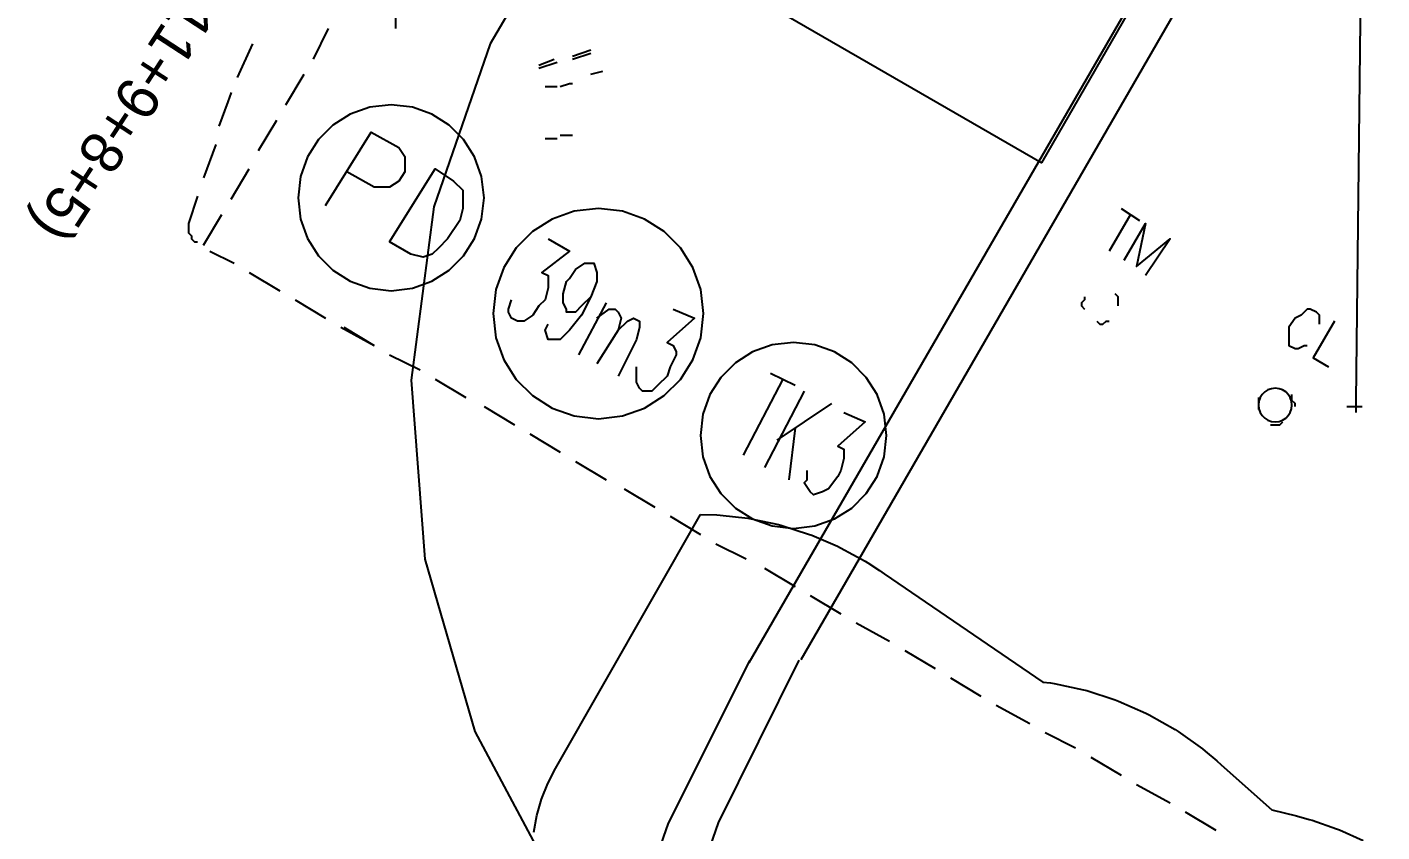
# Model space of a CAD drawing. Header units: metres. Extents: x 1 to 213, y 1 to 147.
# Drawn here: x 105.005 to 109.709, y 51.037 to 53.832 of the extents above; entities that cross this region are included whole.
import ezdxf

# ---------------------------------------------------------------- set-up
doc = ezdxf.new("R2010")
doc.units = ezdxf.units.M
doc.linetypes.add('DASHED', pattern=[1.524, 1.27, -0.254])
for name, color, linetype in [('00-BASE-ARQUITECTURA', 8, 'Continuous'), ('00-BASE-TEXTO', 8, 'Continuous'), ('PJ-PROTEGIDO', 30, 'DASHED')]:
    doc.layers.add(name, color=color, linetype=linetype)

msp = doc.modelspace()

# ---------------------------------------------------------------- linework, layer by layer
at = {"layer": '00-BASE-ARQUITECTURA'}
for points in [[(107.5125, 51.6255), (115.3124, 65.1192)], [(107.6924, 51.6361), (115.4712, 65.1086)], [(109.6609, 56.2821), (109.6186, 52.5356)], [(108.3678, 55.3589), (107.8019, 55.0975), (107.3144, 54.7354), (106.9148, 54.289), (106.6126, 53.7744), (106.4174, 53.208), (106.3386, 52.6059), (106.3859, 51.9843), (106.5599, 51.3858), (106.8451, 50.8497), (107.2268, 50.3879), (107.6905, 50.0122), (108.2214, 49.7346), (108.805, 49.5668), (109.4266, 49.5207), (110.0444, 49.6033), (110.6171, 49.8052), (111.1308, 50.1137), (111.5715, 50.5161), (111.9253, 50.9996), (112.1784, 51.5516), (112.3168, 52.1593)], [(106.2848, 53.8691), (106.2848, 53.8268)], [(106.2848, 53.8691), (106.2848, 53.8268)], [(105.9991, 53.721), (106.052, 53.8268)], [(105.9991, 53.721), (106.052, 53.8268)], [(105.9991, 53.721), (106.052, 53.8268)], [(105.9991, 53.721), (106.052, 53.8268)], [(105.7874, 53.7739), (105.7345, 53.6575)], [(105.7874, 53.7739), (105.7345, 53.6575)], [(105.7874, 53.7739), (105.7345, 53.6575)], [(105.7874, 53.7739), (105.7345, 53.6575)], [(106.7823, 53.6998), (106.8352, 53.721)], [(106.7823, 53.6998), (106.8352, 53.721)], [(106.7823, 53.6998), (106.8352, 53.721)], [(106.7823, 53.6998), (106.8352, 53.721)], [(106.7823, 53.6892), (106.8457, 53.7104)], [(106.7823, 53.6892), (106.8457, 53.7104)], [(106.7823, 53.6892), (106.8457, 53.7104)], [(106.7823, 53.6892), (106.8457, 53.7104)], [(106.8987, 53.7316), (106.9622, 53.7527)], [(106.8987, 53.7316), (106.9622, 53.7527)], [(106.8987, 53.7316), (106.9622, 53.7527)], [(106.8987, 53.7316), (106.9622, 53.7527)], [(106.8987, 53.721), (106.9622, 53.7421)], [(106.8987, 53.721), (106.9622, 53.7421)], [(106.8987, 53.721), (106.9622, 53.7421)], [(106.8987, 53.721), (106.9622, 53.7421)], [(105.9038, 53.5622), (105.9673, 53.6681)], [(105.9038, 53.5622), (105.9673, 53.6681)], [(105.9038, 53.5622), (105.9673, 53.6681)], [(105.9038, 53.5622), (105.9673, 53.6681)], [(106.9622, 53.6681), (107.0045, 53.6786)], [(106.9622, 53.6681), (107.0045, 53.6786)], [(106.9622, 53.6681), (107.0045, 53.6786)], [(106.9622, 53.6681), (107.0045, 53.6786)], [(106.8034, 53.6257), (106.814, 53.6257), (106.8457, 53.6257)], [(106.8034, 53.6257), (106.814, 53.6257), (106.8457, 53.6257)], [(106.8034, 53.6257), (106.814, 53.6257), (106.8457, 53.6257)], [(106.8034, 53.6257), (106.814, 53.6257), (106.8457, 53.6257)], [(106.8563, 53.6257), (106.8881, 53.6363), (106.8987, 53.6363)], [(106.8563, 53.6257), (106.8881, 53.6363), (106.8987, 53.6363)], [(106.8563, 53.6257), (106.8881, 53.6363), (106.8987, 53.6363)], [(106.8563, 53.6257), (106.8881, 53.6363), (106.8987, 53.6363)], [(105.7133, 53.6046), (105.7028, 53.5728), (105.671, 53.4881)], [(105.7133, 53.6046), (105.7028, 53.5728), (105.671, 53.4881)], [(105.7133, 53.6046), (105.7028, 53.5728), (105.671, 53.4881)], [(105.7133, 53.6046), (105.7028, 53.5728), (105.671, 53.4881)], [(106.5917, 53.2394), (106.5832, 53.3134), (106.5589, 53.3814), (106.5208, 53.4413), (106.4709, 53.4913), (106.4109, 53.5294), (106.343, 53.5537), (106.269, 53.5622), (106.195, 53.5537), (106.127, 53.5294), (106.0671, 53.4913), (106.0171, 53.4413), (105.979, 53.3814), (105.9547, 53.3134), (105.9462, 53.2394), (105.9547, 53.1654), (105.979, 53.0975), (106.0171, 53.0375), (106.0671, 52.9876), (106.127, 52.9494), (106.195, 52.9252), (106.269, 52.9166), (106.343, 52.9252), (106.4109, 52.9494), (106.4709, 52.9876), (106.5208, 53.0375), (106.5589, 53.0975), (106.5832, 53.1654), (106.5917, 53.2394)], [(106.5917, 53.2394), (106.5832, 53.3134), (106.5589, 53.3814), (106.5208, 53.4413), (106.4709, 53.4913), (106.4109, 53.5294), (106.343, 53.5537), (106.269, 53.5622), (106.195, 53.5537), (106.127, 53.5294), (106.0671, 53.4913), (106.0171, 53.4413), (105.979, 53.3814), (105.9547, 53.3134), (105.9462, 53.2394), (105.9547, 53.1654), (105.979, 53.0975), (106.0171, 53.0375), (106.0671, 52.9876), (106.127, 52.9494), (106.195, 52.9252), (106.269, 52.9166), (106.343, 52.9252), (106.4109, 52.9494), (106.4709, 52.9876), (106.5208, 53.0375), (106.5589, 53.0975), (106.5832, 53.1654), (106.5917, 53.2394)], [(105.8086, 53.4035), (105.8721, 53.5093)], [(105.8086, 53.4035), (105.8721, 53.5093)], [(105.8086, 53.4035), (105.8721, 53.5093)], [(105.8086, 53.4035), (105.8721, 53.5093)], [(106.0414, 53.213), (106.2002, 53.467), (106.2954, 53.4141), (106.3166, 53.3823), (106.3166, 53.3611), (106.3166, 53.3294), (106.2954, 53.2976), (106.2637, 53.2765), (106.2531, 53.2765), (106.2108, 53.2765), (106.1155, 53.3294)], [(106.0414, 53.213), (106.2002, 53.467), (106.2954, 53.4141), (106.3166, 53.3823), (106.3166, 53.3611), (106.3166, 53.3294), (106.2954, 53.2976), (106.2637, 53.2765), (106.2531, 53.2765), (106.2108, 53.2765), (106.1155, 53.3294)], [(106.8034, 53.4458), (106.8246, 53.4458), (106.8457, 53.4458)], [(106.8034, 53.4458), (106.8246, 53.4458), (106.8457, 53.4458)], [(106.8034, 53.4458), (106.8246, 53.4458), (106.8457, 53.4458)], [(106.8034, 53.4458), (106.8246, 53.4458), (106.8457, 53.4458)], [(106.8563, 53.4564), (106.8987, 53.4564)], [(106.8563, 53.4564), (106.8987, 53.4564)], [(106.8563, 53.4564), (106.8987, 53.4564)], [(106.8563, 53.4564), (106.8987, 53.4564)], [(105.6604, 53.4246), (105.6181, 53.3082)], [(105.6604, 53.4246), (105.6181, 53.3082)], [(105.6604, 53.4246), (105.6181, 53.3082)], [(105.6604, 53.4246), (105.6181, 53.3082)], [(105.7133, 53.2341), (105.7768, 53.34)], [(105.7133, 53.2341), (105.7768, 53.34)], [(105.7133, 53.2341), (105.7768, 53.34)], [(105.7133, 53.2341), (105.7768, 53.34)], [(106.2637, 53.086), (106.4224, 53.34), (106.4859, 53.2976), (106.5177, 53.2659), (106.5177, 53.2341), (106.5177, 53.2024), (106.5071, 53.1601), (106.4648, 53.0966), (106.433, 53.0648), (106.4118, 53.0436), (106.3801, 53.0331), (106.3377, 53.0436), (106.2637, 53.086)], [(106.2637, 53.086), (106.4224, 53.34), (106.4859, 53.2976), (106.5177, 53.2659), (106.5177, 53.2341), (106.5177, 53.2024), (106.5071, 53.1601), (106.4648, 53.0966), (106.433, 53.0648), (106.4118, 53.0436), (106.3801, 53.0331), (106.3377, 53.0436), (106.2637, 53.086)], [(105.5969, 53.2447), (105.5652, 53.1495)], [(105.5969, 53.2447), (105.5652, 53.1495)], [(105.5969, 53.2447), (105.5652, 53.1495)], [(105.5969, 53.2447), (105.5652, 53.1495)], [(107.3538, 52.8373), (107.3441, 52.921), (107.3166, 52.9978), (107.2735, 53.0656), (107.217, 53.1222), (107.1492, 53.1653), (107.0723, 53.1927), (106.9886, 53.2024), (106.9049, 53.1927), (106.8281, 53.1653), (106.7603, 53.1222), (106.7037, 53.0656), (106.6606, 52.9978), (106.6331, 52.921), (106.6235, 52.8373), (106.6331, 52.7535), (106.6606, 52.6767), (106.7037, 52.6089), (106.7603, 52.5524), (106.8281, 52.5092), (106.9049, 52.4818), (106.9886, 52.4721), (107.0723, 52.4818), (107.1492, 52.5092), (107.217, 52.5524), (107.2735, 52.6089), (107.3166, 52.6767), (107.3441, 52.7535), (107.3538, 52.8373)], [(107.3538, 52.8373), (107.3441, 52.921), (107.3166, 52.9978), (107.2735, 53.0656), (107.217, 53.1222), (107.1492, 53.1653), (107.0723, 53.1927), (106.9886, 53.2024), (106.9049, 53.1927), (106.8281, 53.1653), (106.7603, 53.1222), (106.7037, 53.0656), (106.6606, 52.9978), (106.6331, 52.921), (106.6235, 52.8373), (106.6331, 52.7535), (106.6606, 52.6767), (106.7037, 52.6089), (106.7603, 52.5524), (106.8281, 52.5092), (106.9049, 52.4818), (106.9886, 52.4721), (107.0723, 52.4818), (107.1492, 52.5092), (107.217, 52.5524), (107.2735, 52.6089), (107.3166, 52.6767), (107.3441, 52.7535), (107.3538, 52.8373)], [(108.8037, 53.2024), (108.8672, 53.1601)], [(108.8037, 53.2024), (108.8672, 53.1601)], [(105.5652, 53.1495), (105.5652, 53.1389), (105.5652, 53.1283), (105.5652, 53.1177), (105.5758, 53.1071), (105.5758, 53.0966), (105.5863, 53.086), (105.5969, 53.086)], [(105.5652, 53.1495), (105.5652, 53.1389), (105.5652, 53.1283), (105.5652, 53.1177), (105.5758, 53.1071), (105.5758, 53.0966), (105.5863, 53.086), (105.5969, 53.086)], [(105.5652, 53.1495), (105.5652, 53.1389), (105.5652, 53.1283), (105.5652, 53.1177), (105.5758, 53.1071), (105.5758, 53.0966), (105.5863, 53.086), (105.5969, 53.086)], [(105.5652, 53.1495), (105.5652, 53.1389), (105.5652, 53.1283), (105.5652, 53.1177), (105.5758, 53.1071), (105.5758, 53.0966), (105.5863, 53.086), (105.5969, 53.086)], [(105.6181, 53.0754), (105.6816, 53.1812)], [(105.6181, 53.0754), (105.6816, 53.1812)], [(105.6181, 53.0754), (105.6816, 53.1812)], [(105.6181, 53.0754), (105.6816, 53.1812)], [(108.8354, 53.1812), (108.7613, 53.0542)], [(108.8354, 53.1812), (108.7613, 53.0542)], [(108.8143, 53.0225), (108.8883, 53.1495), (108.8566, 53.0013), (108.973, 53.0966), (108.8883, 52.9696)], [(108.8143, 53.0225), (108.8883, 53.1495), (108.8566, 53.0013), (108.973, 53.0966), (108.8883, 52.9696)], [(105.6393, 53.0542), (105.7239, 53.0119)], [(105.6393, 53.0542), (105.7239, 53.0119)], [(105.6393, 53.0542), (105.7239, 53.0119)], [(105.6393, 53.0542), (105.7239, 53.0119)], [(106.814, 53.0966), (106.8881, 53.0542), (106.7928, 52.9801), (106.814, 52.9696), (106.814, 52.9484), (106.814, 52.9272), (106.8034, 52.8849), (106.7823, 52.8637), (106.7611, 52.832), (106.7293, 52.8108), (106.7082, 52.8108), (106.687, 52.8214), (106.6764, 52.8426), (106.6764, 52.8531), (106.687, 52.8849)], [(106.814, 53.0966), (106.8881, 53.0542), (106.7928, 52.9801), (106.814, 52.9696), (106.814, 52.9484), (106.814, 52.9272), (106.8034, 52.8849), (106.7823, 52.8637), (106.7611, 52.832), (106.7293, 52.8108), (106.7082, 52.8108), (106.687, 52.8214), (106.6764, 52.8426), (106.6764, 52.8531), (106.687, 52.8849)], [(106.9622, 52.8955), (106.9304, 52.8637), (106.9093, 52.8426), (106.8775, 52.8426), (106.8775, 52.8531), (106.8669, 52.8743), (106.8669, 52.9061), (106.8775, 52.9484), (106.8881, 52.959), (106.9093, 52.9907), (106.941, 53.0119), (106.9622, 53.0119), (106.9728, 53.0119), (106.9833, 52.9801), (106.9833, 52.9484), (106.9622, 52.8955), (106.9304, 52.832), (106.8881, 52.7791), (106.8563, 52.7473), (106.8246, 52.7473), (106.814, 52.7473), (106.8034, 52.7791), (106.814, 52.8002)], [(106.9622, 52.8955), (106.9304, 52.8637), (106.9093, 52.8426), (106.8775, 52.8426), (106.8775, 52.8531), (106.8669, 52.8743), (106.8669, 52.9061), (106.8775, 52.9484), (106.8881, 52.959), (106.9093, 52.9907), (106.941, 53.0119), (106.9622, 53.0119), (106.9728, 53.0119), (106.9833, 52.9801), (106.9833, 52.9484), (106.9622, 52.8955), (106.9304, 52.832), (106.8881, 52.7791), (106.8563, 52.7473), (106.8246, 52.7473), (106.814, 52.7473), (106.8034, 52.7791), (106.814, 52.8002)], [(105.7768, 52.9801), (105.8827, 52.9166)], [(105.7768, 52.9801), (105.8827, 52.9166)], [(105.7768, 52.9801), (105.8827, 52.9166)], [(105.7768, 52.9801), (105.8827, 52.9166)], [(105.9356, 52.8849), (106.0414, 52.8214)], [(105.9356, 52.8849), (106.0414, 52.8214)], [(105.9356, 52.8849), (106.0414, 52.8214)], [(105.9356, 52.8849), (106.0414, 52.8214)], [(107.0151, 52.8743), (106.9198, 52.6944)], [(107.0151, 52.8743), (106.9198, 52.6944)], [(108.6767, 52.8955), (108.6767, 52.8849), (108.6661, 52.8743), (108.6661, 52.8637), (108.6767, 52.8531)], [(108.6767, 52.8955), (108.6767, 52.8849), (108.6661, 52.8743), (108.6661, 52.8637), (108.6767, 52.8531)], [(108.6767, 52.8955), (108.6767, 52.8849), (108.6661, 52.8743), (108.6661, 52.8637), (108.6767, 52.8531)], [(108.6767, 52.8955), (108.6767, 52.8849), (108.6661, 52.8743), (108.6661, 52.8637), (108.6767, 52.8531)], [(108.7931, 52.8637), (108.7931, 52.8743), (108.7931, 52.8955), (108.7825, 52.9061)], [(108.7931, 52.8637), (108.7931, 52.8743), (108.7931, 52.8955), (108.7825, 52.9061)], [(108.7931, 52.8637), (108.7931, 52.8743), (108.7931, 52.8955), (108.7825, 52.9061)], [(108.7931, 52.8637), (108.7931, 52.8743), (108.7931, 52.8955), (108.7825, 52.9061)], [(106.9833, 52.8214), (107.0257, 52.8531), (107.0468, 52.8531), (107.0574, 52.8426), (107.068, 52.8214), (107.0574, 52.7791), (106.9833, 52.6626)], [(106.9833, 52.8214), (107.0257, 52.8531), (107.0468, 52.8531), (107.0574, 52.8426), (107.068, 52.8214), (107.0574, 52.7791), (106.9833, 52.6626)], [(107.0574, 52.7791), (107.0892, 52.8108), (107.1103, 52.8214), (107.1315, 52.8108), (107.1315, 52.7896), (107.1209, 52.7473), (107.0574, 52.6203)], [(107.0574, 52.7791), (107.0892, 52.8108), (107.1103, 52.8214), (107.1315, 52.8108), (107.1315, 52.7896), (107.1209, 52.7473), (107.0574, 52.6203)], [(107.2479, 52.8531), (107.322, 52.8214), (107.2268, 52.7367), (107.2479, 52.7261), (107.2585, 52.705), (107.2585, 52.6944), (107.2373, 52.6521), (107.2268, 52.6203), (107.195, 52.5886), (107.1738, 52.5674), (107.1421, 52.5674), (107.1315, 52.578), (107.1209, 52.5991), (107.1209, 52.6203), (107.1209, 52.6521)], [(107.2479, 52.8531), (107.322, 52.8214), (107.2268, 52.7367), (107.2479, 52.7261), (107.2585, 52.705), (107.2585, 52.6944), (107.2373, 52.6521), (107.2268, 52.6203), (107.195, 52.5886), (107.1738, 52.5674), (107.1421, 52.5674), (107.1315, 52.578), (107.1209, 52.5991), (107.1209, 52.6203), (107.1209, 52.6521)], [(109.4916, 52.8002), (109.4916, 52.8108), (109.4916, 52.832), (109.481, 52.8426), (109.4598, 52.8531), (109.4493, 52.8531), (109.4387, 52.8426), (109.4281, 52.832), (109.4069, 52.8214), (109.3858, 52.7896), (109.3858, 52.7685), (109.3858, 52.7579), (109.3858, 52.7367), (109.3858, 52.7261), (109.4069, 52.7156), (109.4175, 52.7156), (109.4387, 52.7261), (109.4493, 52.7261)], [(109.4916, 52.8002), (109.4916, 52.8108), (109.4916, 52.832), (109.481, 52.8426), (109.4598, 52.8531), (109.4493, 52.8531), (109.4387, 52.8426), (109.4281, 52.832), (109.4069, 52.8214), (109.3858, 52.7896), (109.3858, 52.7685), (109.3858, 52.7579), (109.3858, 52.7367), (109.3858, 52.7261), (109.4069, 52.7156), (109.4175, 52.7156), (109.4387, 52.7261), (109.4493, 52.7261)], [(106.0943, 52.7896), (106.2108, 52.7261)], [(106.0943, 52.7896), (106.2108, 52.7261)], [(106.1049, 52.7896), (106.2108, 52.7261)], [(106.1049, 52.7896), (106.2108, 52.7261)], [(108.719, 52.8108), (108.7296, 52.8002), (108.7402, 52.8002), (108.7508, 52.8108), (108.7613, 52.8108)], [(108.719, 52.8108), (108.7296, 52.8002), (108.7402, 52.8002), (108.7508, 52.8108), (108.7613, 52.8108)], [(108.719, 52.8108), (108.7296, 52.8002), (108.7402, 52.8002), (108.7508, 52.8108), (108.7613, 52.8108)], [(108.719, 52.8108), (108.7296, 52.8002), (108.7402, 52.8002), (108.7508, 52.8108), (108.7613, 52.8108)], [(109.5445, 52.8108), (109.4704, 52.6838), (109.5233, 52.6521)], [(109.5445, 52.8108), (109.4704, 52.6838), (109.5233, 52.6521)], [(107.9888, 52.4139), (107.9802, 52.4879), (107.9559, 52.5559), (107.9178, 52.6158), (107.8679, 52.6658), (107.8079, 52.7039), (107.74, 52.7282), (107.666, 52.7367), (107.5919, 52.7282), (107.524, 52.7039), (107.4641, 52.6658), (107.4141, 52.6158), (107.376, 52.5559), (107.3517, 52.4879), (107.3432, 52.4139), (107.3517, 52.3399), (107.376, 52.272), (107.4141, 52.212), (107.4641, 52.1621), (107.524, 52.124), (107.5919, 52.0997), (107.666, 52.0911), (107.74, 52.0997), (107.8079, 52.124), (107.8679, 52.1621), (107.9178, 52.212), (107.9559, 52.272), (107.9802, 52.3399), (107.9888, 52.4139)], [(107.9888, 52.4139), (107.9802, 52.4879), (107.9559, 52.5559), (107.9178, 52.6158), (107.8679, 52.6658), (107.8079, 52.7039), (107.74, 52.7282), (107.666, 52.7367), (107.5919, 52.7282), (107.524, 52.7039), (107.4641, 52.6658), (107.4141, 52.6158), (107.376, 52.5559), (107.3517, 52.4879), (107.3432, 52.4139), (107.3517, 52.3399), (107.376, 52.272), (107.4141, 52.212), (107.4641, 52.1621), (107.524, 52.124), (107.5919, 52.0997), (107.666, 52.0911), (107.74, 52.0997), (107.8079, 52.124), (107.8679, 52.1621), (107.9178, 52.212), (107.9559, 52.272), (107.9802, 52.3399), (107.9888, 52.4139)], [(106.2637, 52.6944), (106.3695, 52.6415)], [(106.2637, 52.6944), (106.3695, 52.6415)], [(106.2637, 52.6944), (106.3695, 52.6415)], [(106.2637, 52.6944), (106.3695, 52.6415)], [(107.5866, 52.6309), (107.6712, 52.5886)], [(107.5866, 52.6309), (107.6712, 52.5886)], [(106.4224, 52.6097), (106.5283, 52.5462)], [(106.4224, 52.6097), (106.5283, 52.5462)], [(106.4224, 52.6097), (106.5283, 52.5462)], [(106.4224, 52.6097), (106.5283, 52.5462)], [(107.6289, 52.6097), (107.4913, 52.3451)], [(107.6289, 52.6097), (107.4913, 52.3451)], [(107.703, 52.5674), (107.5654, 52.3028)], [(107.703, 52.5674), (107.5654, 52.3028)], [(109.3963, 52.5198), (109.3948, 52.5331), (109.3904, 52.5454), (109.3835, 52.5562), (109.3745, 52.5652), (109.3637, 52.5721), (109.3515, 52.5764), (109.3381, 52.578), (109.3248, 52.5764), (109.3125, 52.5721), (109.3017, 52.5652), (109.2927, 52.5562), (109.2858, 52.5454), (109.2815, 52.5331), (109.2799, 52.5198), (109.2815, 52.5064), (109.2858, 52.4942), (109.2927, 52.4834), (109.3017, 52.4743), (109.3125, 52.4675), (109.3248, 52.4631), (109.3381, 52.4616), (109.3515, 52.4631), (109.3637, 52.4675), (109.3745, 52.4743), (109.3835, 52.4834), (109.3904, 52.4942), (109.3948, 52.5064), (109.3963, 52.5198)], [(109.3963, 52.5198), (109.3948, 52.5331), (109.3904, 52.5454), (109.3835, 52.5562), (109.3745, 52.5652), (109.3637, 52.5721), (109.3515, 52.5764), (109.3381, 52.578), (109.3248, 52.5764), (109.3125, 52.5721), (109.3017, 52.5652), (109.2927, 52.5562), (109.2858, 52.5454), (109.2815, 52.5331), (109.2799, 52.5198), (109.2815, 52.5064), (109.2858, 52.4942), (109.2927, 52.4834), (109.3017, 52.4743), (109.3125, 52.4675), (109.3248, 52.4631), (109.3381, 52.4616), (109.3515, 52.4631), (109.3637, 52.4675), (109.3745, 52.4743), (109.3835, 52.4834), (109.3904, 52.4942), (109.3948, 52.5064), (109.3963, 52.5198)], [(109.2799, 52.5462), (109.2799, 52.5356), (109.2799, 52.5251), (109.2799, 52.5145), (109.2799, 52.5039)], [(109.2799, 52.5462), (109.2799, 52.5356), (109.2799, 52.5251), (109.2799, 52.5145), (109.2799, 52.5039)], [(109.2799, 52.5462), (109.2799, 52.5356), (109.2799, 52.5251), (109.2799, 52.5145), (109.2799, 52.5039)], [(109.2799, 52.5462), (109.2799, 52.5356), (109.2799, 52.5251), (109.2799, 52.5145), (109.2799, 52.5039)], [(109.4069, 52.5145), (109.4069, 52.5251), (109.3963, 52.5356), (109.3963, 52.5462), (109.3963, 52.5568)], [(109.4069, 52.5145), (109.4069, 52.5251), (109.3963, 52.5356), (109.3963, 52.5462), (109.3963, 52.5568)], [(109.4069, 52.5145), (109.4069, 52.5251), (109.3963, 52.5356), (109.3963, 52.5462), (109.3963, 52.5568)], [(109.4069, 52.5145), (109.4069, 52.5251), (109.3963, 52.5356), (109.3963, 52.5462), (109.3963, 52.5568)], [(109.6186, 52.5356), (109.6186, 52.4933)], [(106.5917, 52.5145), (106.6976, 52.451)], [(106.5917, 52.5145), (106.6976, 52.451)], [(106.5917, 52.5145), (106.6976, 52.451)], [(106.5917, 52.5145), (106.6976, 52.451)], [(107.7983, 52.5251), (107.6078, 52.3981)], [(107.7983, 52.5251), (107.6078, 52.3981)], [(107.8406, 52.4933), (107.9147, 52.4616), (107.8194, 52.3769), (107.8406, 52.3663), (107.8406, 52.3451), (107.8406, 52.3346), (107.83, 52.2922), (107.8194, 52.2711), (107.7877, 52.2287), (107.7665, 52.2181), (107.7348, 52.2076), (107.7242, 52.2181), (107.703, 52.2499), (107.7136, 52.2605), (107.7136, 52.2922)], [(107.8406, 52.4933), (107.9147, 52.4616), (107.8194, 52.3769), (107.8406, 52.3663), (107.8406, 52.3451), (107.8406, 52.3346), (107.83, 52.2922), (107.8194, 52.2711), (107.7877, 52.2287), (107.7665, 52.2181), (107.7348, 52.2076), (107.7242, 52.2181), (107.703, 52.2499), (107.7136, 52.2605), (107.7136, 52.2922)], [(109.5868, 52.5145), (109.6398, 52.5145)], [(107.6712, 52.4404), (107.6501, 52.2605)], [(107.6712, 52.4404), (107.6501, 52.2605)], [(109.3223, 52.451), (109.3328, 52.451), (109.3434, 52.451), (109.354, 52.451), (109.3646, 52.4616)], [(109.3223, 52.451), (109.3328, 52.451), (109.3434, 52.451), (109.354, 52.451), (109.3646, 52.4616)], [(109.3223, 52.451), (109.3328, 52.451), (109.3434, 52.451), (109.354, 52.451), (109.3646, 52.4616)], [(109.3223, 52.451), (109.3328, 52.451), (109.3434, 52.451), (109.354, 52.451), (109.3646, 52.4616)], [(106.7505, 52.4192), (106.8563, 52.3557)], [(106.7505, 52.4192), (106.8563, 52.3557)], [(106.7505, 52.4192), (106.8563, 52.3557)], [(106.7505, 52.4192), (106.8563, 52.3557)], [(106.9093, 52.324), (107.0151, 52.2605)], [(106.9093, 52.324), (107.0151, 52.2605)], [(106.9093, 52.324), (107.0151, 52.2605)], [(106.9093, 52.324), (107.0151, 52.2605)], [(107.0786, 52.2287), (107.1844, 52.1652)], [(107.0786, 52.2287), (107.1844, 52.1652)], [(107.0786, 52.2287), (107.1844, 52.1652)], [(107.0786, 52.2287), (107.1844, 52.1652)], [(107.2373, 52.1335), (107.3432, 52.07)], [(107.2373, 52.1335), (107.3432, 52.07)], [(107.2373, 52.1335), (107.3432, 52.07)], [(107.2373, 52.1335), (107.3432, 52.07)], [(107.3961, 52.0382), (107.5019, 51.9853)], [(107.3961, 52.0382), (107.5019, 51.9853)], [(107.3961, 52.0382), (107.5019, 51.9853)], [(107.3961, 52.0382), (107.5019, 51.9853)], [(107.5654, 51.9536), (107.6712, 51.8901)], [(107.5654, 51.9536), (107.6712, 51.8901)], [(107.5654, 51.9536), (107.6712, 51.8901)], [(107.5654, 51.9536), (107.6712, 51.8901)], [(107.7242, 51.8583), (107.83, 51.7948)], [(107.7242, 51.8583), (107.83, 51.7948)], [(107.7242, 51.8583), (107.83, 51.7948)], [(107.7242, 51.8583), (107.83, 51.7948)], [(107.8829, 51.7631), (107.9993, 51.6996)], [(107.8829, 51.7631), (107.9993, 51.6996)], [(107.8829, 51.7631), (107.9993, 51.6996)], [(107.8829, 51.7631), (107.9993, 51.6996)], [(108.0523, 51.6678), (108.1581, 51.6043)], [(108.0523, 51.6678), (108.1581, 51.6043)], [(108.0523, 51.6678), (108.1581, 51.6043)], [(108.0523, 51.6678), (108.1581, 51.6043)], [(107.5128, 51.6316), (107.2306, 51.0675), (107.0251, 50.4779), (106.8969, 49.8706), (106.8465, 49.253), (106.8747, 48.6329), (106.982, 48.0179), (107.169, 47.4155)], [(107.685, 51.6333), (107.4049, 51.0689), (107.1998, 50.4797), (107.0701, 49.8729), (107.0166, 49.2559), (107.0398, 48.6359), (107.1405, 48.0202), (107.3191, 47.416)], [(108.211, 51.5726), (108.3168, 51.5091)], [(108.211, 51.5726), (108.3168, 51.5091)], [(108.211, 51.5726), (108.3168, 51.5091)], [(108.211, 51.5726), (108.3168, 51.5091)], [(108.3698, 51.4773), (108.4862, 51.4138)], [(108.3698, 51.4773), (108.4862, 51.4138)], [(108.3698, 51.4773), (108.4862, 51.4138)], [(108.3698, 51.4773), (108.4862, 51.4138)], [(108.5391, 51.3821), (108.6449, 51.3291)], [(108.5391, 51.3821), (108.6449, 51.3291)], [(108.5391, 51.3821), (108.6449, 51.3291)], [(108.5391, 51.3821), (108.6449, 51.3291)], [(108.6978, 51.2974), (108.8037, 51.2339)], [(108.6978, 51.2974), (108.8037, 51.2339)], [(108.6978, 51.2974), (108.8037, 51.2339)], [(108.6978, 51.2974), (108.8037, 51.2339)], [(108.8566, 51.2021), (108.973, 51.1386)], [(108.8566, 51.2021), (108.973, 51.1386)], [(108.8566, 51.2021), (108.973, 51.1386)], [(108.8566, 51.2021), (108.973, 51.1386)], [(109.0259, 51.1069), (109.1318, 51.0434)], [(109.0259, 51.1069), (109.1318, 51.0434)], [(109.0259, 51.1069), (109.1318, 51.0434)], [(109.0259, 51.1069), (109.1318, 51.0434)]]:
    msp.add_lwpolyline(points, dxfattribs=at)
msp.add_lwpolyline([(108.5285, 53.3611), (113.5238, 62.0289), (110.9203, 63.5317), (105.925, 54.864)], close=True, dxfattribs=at)
at = {"layer": 'PJ-PROTEGIDO'}
msp.add_lwpolyline([(106.765, 51.0369), (106.7753, 51.0947), (106.7912, 51.1511), (106.8126, 51.2057), (106.8392, 51.258), (107.3435, 52.1392), (107.3435, 52.1392), (107.3993, 52.1383), (107.4109, 52.1376), (107.5076, 52.1266), (107.5191, 52.1247), (107.6142, 52.1043), (107.6255, 52.1013), (107.7182, 52.0718), (107.7291, 52.0678), (107.8185, 52.0294), (107.829, 52.0243), (107.9143, 51.9774), (107.9242, 51.9713), (107.965, 51.9448), (107.9811, 51.9338), (108.5314, 51.5573), (108.5584, 51.5545), (108.5707, 51.5525), (108.6723, 51.5311), (108.6843, 51.5279), (108.7831, 51.4961), (108.7947, 51.4917), (108.8896, 51.4499), (108.9008, 51.4443), (108.9909, 51.3928), (109.0013, 51.3861), (109.0856, 51.3255), (109.0953, 51.3178), (109.135, 51.2843), (109.1505, 51.2705), (109.3263, 51.1143), (109.4122, 51.0928), (109.4556, 51.0809), (109.466, 51.0778), (109.551, 51.0482), (109.5611, 51.0442), (109.6431, 51.007)], dxfattribs=at)

# ---------------------------------------------------------------- texts
at = {"layer": '00-BASE-TEXTO'}
msp.add_text('33m³(11+9+8+5)', height=0.14686, rotation=-123.1404, dxfattribs=at).set_placement((105.8192, 54.3771))

doc.saveas('drawing.dxf')
